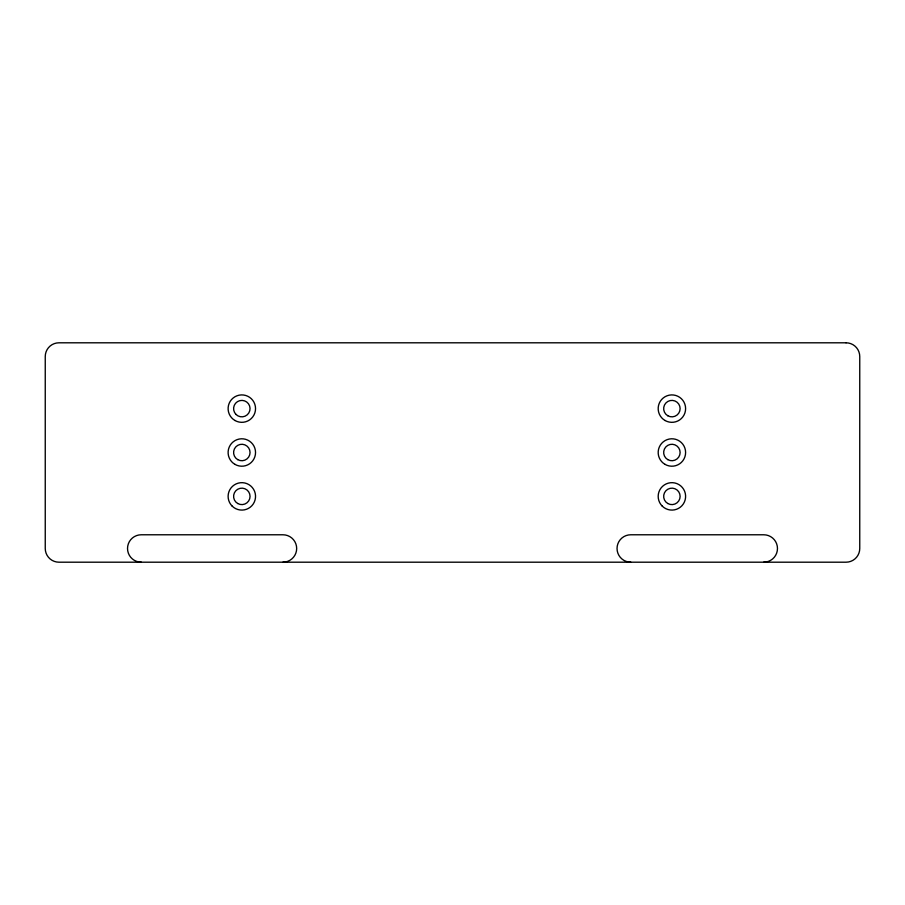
<?xml version="1.0" encoding="UTF-8"?>
<svg xmlns="http://www.w3.org/2000/svg" width="905" height="905" viewBox="0 0 905 905"><rect width="100%" height="100%" fill="white"/><g stroke="black" fill="none" stroke-linecap="round" stroke-linejoin="round"><path stroke-width="1.36" d="M141.237 562.141L141.237 562.197A13.711 13.711 0 0 1 127.526 548.487A13.711 13.711 0 0 1 141.237 534.776L282.96 534.776A13.711 13.711 0 0 1 296.67 548.487A13.711 13.711 0 0 1 282.96 562.197L282.96 562.141M630.762 562.141L630.762 562.197A13.711 13.711 0 0 1 617.04 548.487A13.711 13.711 0 0 1 630.762 534.776L763.763 534.776A13.711 13.711 0 0 1 777.474 548.487L777.474 548.487A13.711 13.711 0 0 1 763.763 562.197L763.763 562.141M846.039 342.803L58.961 342.803A13.711 13.711 0 0 0 45.25 356.513L45.25 548.487A13.711 13.711 0 0 0 58.961 562.197L846.039 562.197A13.711 13.711 0 0 0 859.75 548.487L859.75 356.513A13.711 13.711 0 0 0 846.039 342.803M236.001 414.433A8.224 8.224 0 0 0 249.769 410.746A8.224 8.224 0 0 0 239.689 400.677A8.224 8.224 0 0 0 236.001 414.433M237.71 459.627A8.224 8.224 0 0 0 250.052 452.5A8.224 8.224 0 0 0 237.71 445.373A8.224 8.224 0 0 0 237.71 459.627M237.71 503.508A8.224 8.224 0 0 0 250.052 496.381A8.224 8.224 0 0 0 237.71 489.254A8.224 8.224 0 0 0 237.71 503.508M667.777 503.508A8.224 8.224 0 0 0 680.119 496.381A8.224 8.224 0 0 0 667.777 489.254A8.224 8.224 0 0 0 667.777 503.508M667.777 459.627A8.224 8.224 0 0 0 680.119 452.5A8.224 8.224 0 0 0 667.777 445.373A8.224 8.224 0 0 0 667.777 459.627M667.777 415.746A8.224 8.224 0 0 0 680.119 408.619A8.224 8.224 0 0 0 667.777 401.492A8.224 8.224 0 0 0 667.777 415.746M234.972 420.497A13.711 13.711 0 0 0 255.538 408.619A13.711 13.711 0 0 0 234.972 396.741A13.711 13.711 0 0 0 234.972 420.497M234.972 464.378A13.711 13.711 0 0 0 255.538 452.5A13.711 13.711 0 0 0 234.972 440.622A13.711 13.711 0 0 0 234.972 464.378M232.132 506.076A13.711 13.711 0 0 0 255.074 499.933A13.711 13.711 0 0 0 238.275 483.134A13.711 13.711 0 0 0 232.132 506.076M662.2 506.076A13.711 13.711 0 0 0 685.142 499.933A13.711 13.711 0 0 0 668.342 483.134A13.711 13.711 0 0 0 662.2 506.076M665.039 464.378A13.711 13.711 0 0 0 685.605 452.5A13.711 13.711 0 0 0 665.039 440.622A13.711 13.711 0 0 0 665.039 464.378M665.039 420.497A13.711 13.711 0 0 0 685.605 408.619A13.711 13.711 0 0 0 665.039 396.741A13.711 13.711 0 0 0 665.039 420.497"/></g></svg>
